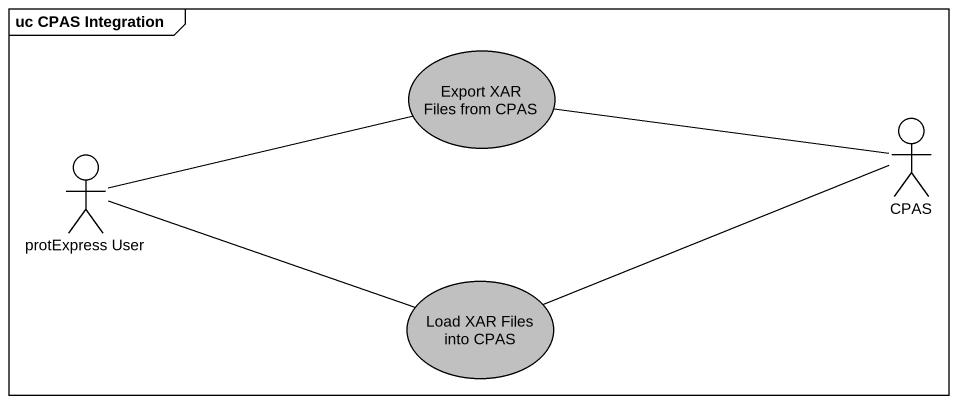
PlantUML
@startuml
mainframe uc CPAS Integration
usecase "Export XAR Files from CPAS" as Export_XAR_Files_from_CPAS #C0C0C0
actor CPAS
actor "protExpress User" as protExpress_User
usecase "Load XAR Files into CPAS" as Load_XAR_Files_into_CPAS #C0C0C0
CPAS -left- Export_XAR_Files_from_CPAS
CPAS -left- Load_XAR_Files_into_CPAS
protExpress_User -right- Export_XAR_Files_from_CPAS
protExpress_User -right- Load_XAR_Files_into_CPAS
@enduml
